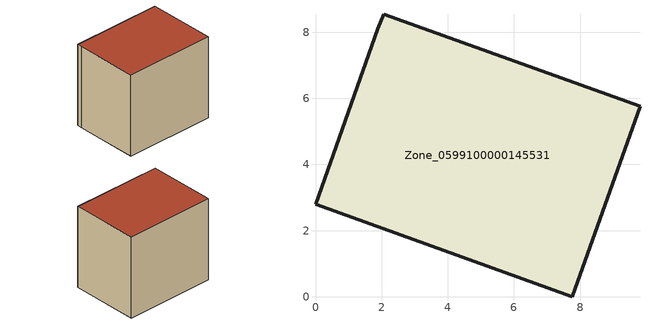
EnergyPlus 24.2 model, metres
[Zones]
Zone_0599100000145531
 floor ground (C_G): 1.88,8.11 2.06,8.54 9.81,5.76 7.76,0 0,2.8 z0.5
 wall outside (C_F): 7.76,0 9.81,5.76 2.06,8.54 1.88,8.11 0,2.8 7.76,0 z0.5:8.03
 roof outside (C_R): 0,2.8 7.76,0 9.81,5.76 2.06,8.54 1.88,8.11 z8.03
[BUILDING]
Pand.0599100000145531: North Axis=0; Terrain=City; Loads Convergence Tolerance Value=0.04; Temperature Convergence Tolerance Value=0.4; Solar Distribution=FullExterior; Maximum Number of Warmup Days=25; Minimum Number of Warmup Days=1
[Site:Location]
Rotterdam.The.Hague.AP_ZH_NLD Design_Conditions: Latitude=51.96; Longitude=4.45; Time Zone=1; Elevation=-4.5
[SITE:GROUNDTEMPERATURE:BUILDINGSURFACE]
18, 18, 18, 18, 18, 18, 18, 18, 18, 18, 18, 18
[MATERIAL] Thermal Absorptance=0.9; Solar Absorptance=0.7; Visible Absorptance=0.7
Name | Roughness | Thickness | Conductivity | Density | Specific Heat
G.TI.1965-1974 | MediumSmooth | 0.15 | 0.882353 | 540 | 1210
F.TI.1965-1974 | Rough | 0.3 | 0.697674 | 1920 | 840
R.TI.1965-1974 | MediumRough | 0.2 | 0.232558 | 1500 | 1000
[CONSTRUCTION]
C_G: G.TI.1965-1974
C_F: F.TI.1965-1974
C_R: R.TI.1965-1974
[ZONE]
Zone_0599100000145531: Type=1; Multiplier=1; Ceiling Height=Autocalculate; Volume=Autocalculate; Floor Area=autocalculate; Part of Total Floor Area=Yes
[ZONEINFILTRATION:DESIGNFLOWRATE]
Infil_Zone_0599100000145531: Zone or ZoneList or Space or SpaceList=Zone_0599100000145531; Schedule=AlwaysOn; Design Flow Rate Calculation Method=Flow/Area; Flow Rate per Floor Area=0.003; Constant Term Coefficient=1; Temperature Term Coefficient=0; Velocity Term Coefficient=0; Velocity Squared Term Coefficient=0
[HVACTEMPLATE:ZONE:IDEALLOADSAIRSYSTEM]
Zone_0599100000145531: Maximum Heating Supply Air Temperature=50; Minimum Cooling Supply Air Temperature=13; Maximum Heating Supply Air Humidity Ratio=0.0156; Minimum Cooling Supply Air Humidity Ratio=0.0077; Heating Limit=NoLimit; Cooling Limit=NoLimit; Dehumidification Control Type=ConstantSensibleHeatRatio; Cooling Sensible Heat Ratio=0.7; Dehumidification Setpoint=60; Humidification Control Type=None; Humidification Setpoint=30; Outdoor Air Method=None; Outdoor Air Flow Rate per Person=0.00944; Outdoor Air Flow Rate per Zone Floor Area=0; Outdoor Air Flow Rate per Zone=0; Demand Controlled Ventilation Type=None; Outdoor Air Economizer Type=NoEconomizer; Heat Recovery Type=None; Sensible Heat Recovery Effectiveness=0.7; Latent Heat Recovery Effectiveness=0.65
[ZONECONTROL:THERMOSTAT]
ThermostatControl_Zone_0599100000145531: Zone or ZoneList=Zone_0599100000145531; Control Type Schedule=DualSetpointControlType; Control 1=Thermostat_Zone_0599100000145531; Temperature Difference Between Cutout And Setpoint=0
[THERMOSTATSETPOINT:DUALSETPOINT]
Thermostat_Zone_0599100000145531: Heating Setpoint Temperature Schedule=HeatingSetpoint_Zone_0599100000145531; Cooling Setpoint Temperature Schedule=CoolingSetpoint_Zone_0599100000145531
[SCHEDULE:COMPACT]
HeatingSetpoint_Zone_0599100000145531: Through: 12/31, For: AllDays, Until: 24:00, 21
CoolingSetpoint_Zone_0599100000145531: Through: 12/31, For: AllDays, Until: 24:00, 24
DualSetpointControlType: Through: 12/31, For: AllDays, Until: 24:00, 4
AlwaysOn: Through: 12/31, For: AllDays, Until: 24:00, 1
